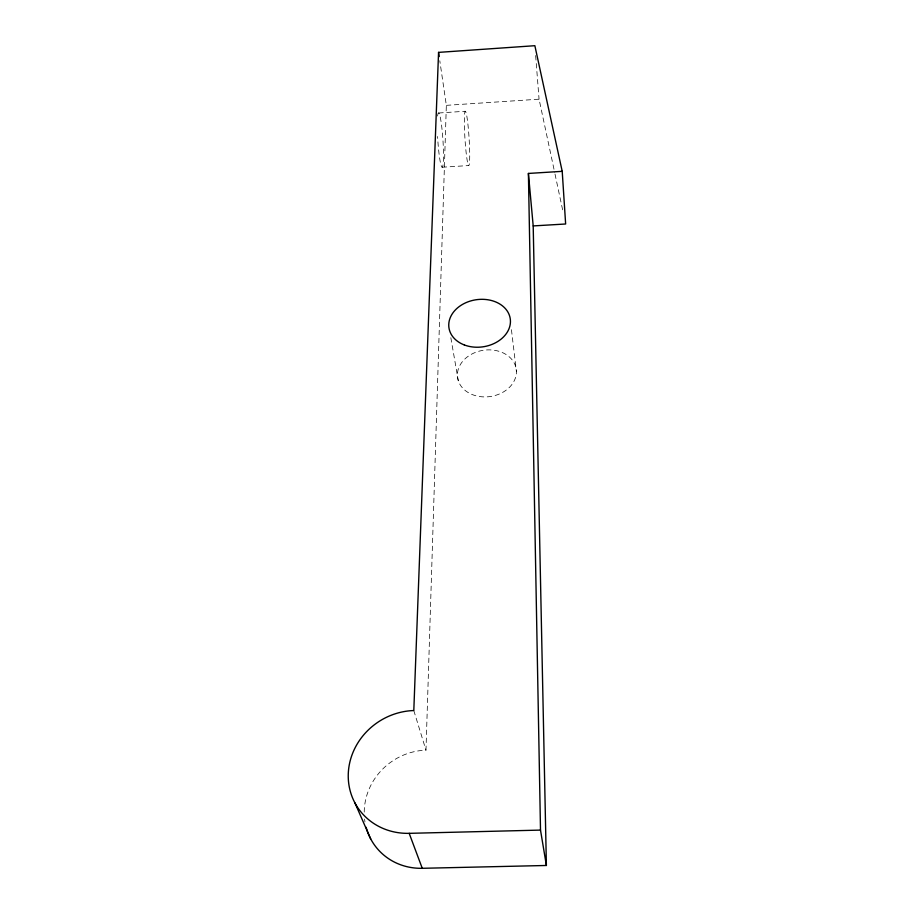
<?xml version="1.0" encoding="UTF-8"?>
<svg xmlns="http://www.w3.org/2000/svg" width="914" height="914" viewBox="0 0 914 914"><rect width="100%" height="100%" fill="white"/><g stroke="black" fill="none" stroke-linecap="round" stroke-linejoin="round"><path stroke-width="0.69" stroke-dasharray="4.57 3.43" d="M364.218 812.1A61.364 57.776 -36.6 0 1 425.981 750.188L446.34 105.339L439.794 60.747M446.34 105.339L539.066 99.18L554.718 172.677M438.709 113.005L465.42 111.245M442.136 167.228L468.722 165.56A27.226 2.079 86.4 0 0 468.002 125.092A27.226 2.079 86.4 0 0 464.369 124.498A27.226 2.079 86.4 0 0 468.722 165.56M413.802 710.544L425.981 750.188M555.004 174.071L563.275 212.905M450.831 337.7L458.28 380.647M511.44 329.691L516.421 371.598A29.625 23.376 -8.3 0 1 472.355 394.608A29.625 23.376 -8.3 0 1 471.944 353.981A29.625 23.376 -8.3 0 1 516.421 371.598M535.638 55.548L539.066 99.18M364.96 821.869A61.364 57.776 -36.6 0 1 364.583 819.104M437.6 116.021A27.192 2.559 86.2 0 1 442.365 132.747A27.192 2.559 86.2 0 1 442.342 167.159A27.192 2.559 86.2 0 1 437.589 136.483"/><path stroke-width="1.37" d="M562.213 171.341L534.861 45.7L438.56 52.384L413.802 710.544A64.723 60.13 -31.6 0 0 348.28 773.735A64.723 60.13 -31.6 0 0 409.186 833.34L422.257 868.3L546.389 865.478L533.193 225.918L528.406 173.443L562.213 171.341L565.64 223.999L533.193 225.918M409.186 833.34L540.505 830.095L546.389 865.478M354.895 802.858L370.696 838.915M438.56 52.384L439.177 56.565M528.406 173.443L540.505 830.095M422.257 868.3A61.364 57.776 -36.6 0 1 366.126 827.284M464.312 344.944A30.985 23.787 -8.4 0 0 510.446 321.305A30.985 23.787 -8.4 0 0 464.026 303.585A30.985 23.787 -8.4 0 0 464.312 344.944"/></g></svg>
